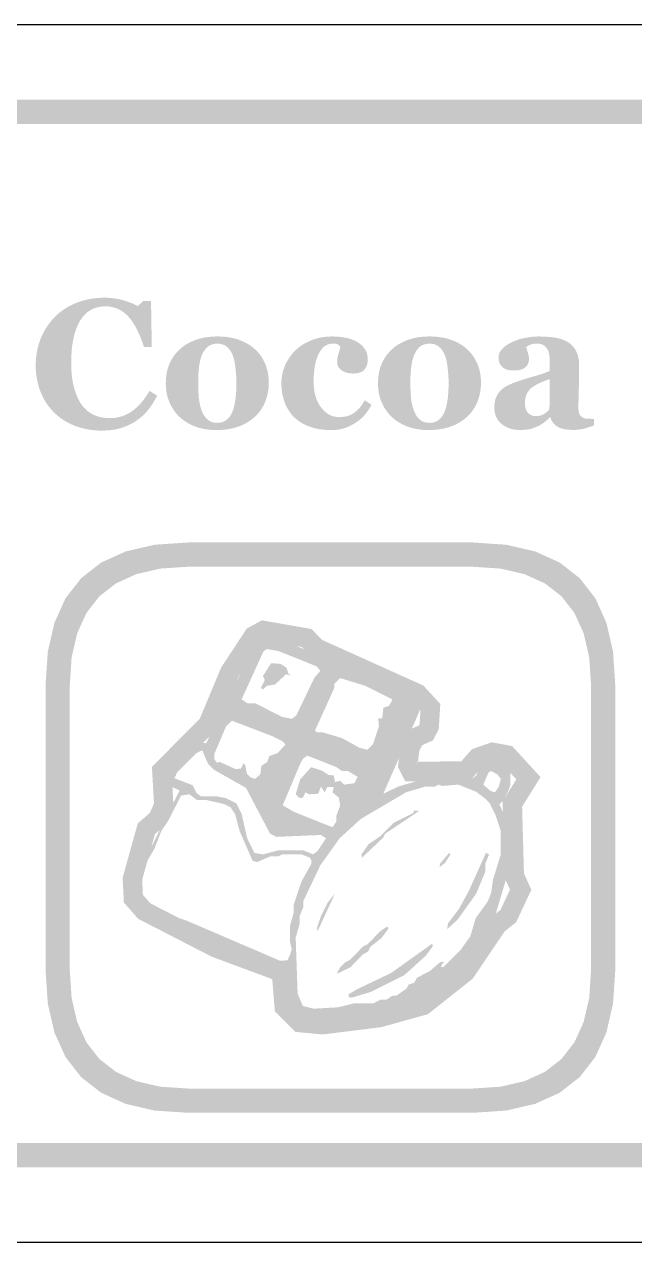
# Model space of a CAD drawing. Header units: millimetres. Extents: x 6 to 297, y 55 to 451.
# Drawn here: x 99.95 to 110.02, y 339.16 to 359.24 of the extents above; entities that cross this region are included whole.
import ezdxf

# ---------------------------------------------------------------- set-up
doc = ezdxf.new("R2010")
doc.units = ezdxf.units.MM
doc.layers.add('CUT', color=1, linetype='Continuous')
doc.layers.add('RASTER', color=7, linetype='Continuous')

msp = doc.modelspace()

# ---------------------------------------------------------------- hatches: boundary and pattern name
at = {"layer": 'RASTER'}
h = msp.add_hatch(color=7, dxfattribs=at)
h.paths.add_polyline_path([(74.2, 355.8), (74.234, 356.316), (74.338, 356.763), (74.509, 357.141), (74.75, 357.45), (75.059, 357.691), (75.438, 357.862), (75.884, 357.966), (76.4, 358), (133.6, 358), (134.116, 357.966), (134.563, 357.862), (134.941, 357.691), (135.25, 357.45), (135.491, 357.141), (135.663, 356.763), (135.766, 356.316), (135.8, 355.8), (135.8, 342.6), (135.766, 342.084), (135.663, 341.638), (135.491, 341.259), (135.25, 340.95), (134.941, 340.709), (134.563, 340.538), (134.116, 340.434), (133.6, 340.4), (76.4, 340.4), (75.884, 340.434), (75.438, 340.538), (75.059, 340.709), (74.75, 340.95), (74.509, 341.259), (74.338, 341.638), (74.234, 342.084), (74.2, 342.6)])
h.paths.add_polyline_path([(74.6, 355.8), (74.6, 342.6), (74.628, 342.178), (74.712, 341.813), (74.853, 341.503), (75.05, 341.25), (75.303, 341.053), (75.613, 340.912), (75.978, 340.828), (76.4, 340.8), (133.6, 340.8), (134.022, 340.828), (134.388, 340.912), (134.697, 341.053), (134.95, 341.25), (135.147, 341.503), (135.288, 341.813), (135.372, 342.178), (135.4, 342.6), (135.4, 355.8), (135.372, 356.222), (135.288, 356.588), (135.147, 356.897), (134.95, 357.15), (134.697, 357.347), (134.388, 357.488), (134.022, 357.572), (133.6, 357.6), (76.4, 357.6), (75.978, 357.572), (75.613, 357.488), (75.303, 357.347), (75.05, 357.15), (74.853, 356.897), (74.712, 356.588), (74.628, 356.222), (74.6, 355.8)], flags=0)
for points in [[(101.225, 352.544), (101.168, 352.545), (101.113, 352.549), (101.058, 352.555), (101.004, 352.563), (100.951, 352.573), (100.899, 352.586), (100.848, 352.601), (100.797, 352.618), (100.748, 352.638), (100.701, 352.659), (100.655, 352.683), (100.611, 352.709), (100.568, 352.737), (100.527, 352.767), (100.488, 352.799), (100.45, 352.833), (100.415, 352.868), (100.382, 352.906), (100.35, 352.945), (100.321, 352.987), (100.293, 353.03), (100.267, 353.076), (100.244, 353.124), (100.222, 353.173), (100.202, 353.225), (100.185, 353.277), (100.171, 353.331), (100.159, 353.386), (100.15, 353.443), (100.143, 353.5), (100.139, 353.559), (100.138, 353.62), (100.139, 353.679), (100.143, 353.738), (100.15, 353.796), (100.159, 353.852), (100.171, 353.908), (100.186, 353.962), (100.203, 354.015), (100.222, 354.067), (100.245, 354.118), (100.269, 354.167), (100.295, 354.214), (100.324, 354.259), (100.354, 354.303), (100.387, 354.345), (100.422, 354.385), (100.459, 354.424), (100.497, 354.46), (100.537, 354.494), (100.579, 354.525), (100.623, 354.555), (100.669, 354.583), (100.717, 354.608), (100.766, 354.632), (100.818, 354.653), (100.871, 354.672), (100.924, 354.689), (100.979, 354.703), (101.035, 354.714), (101.091, 354.723), (101.149, 354.729), (101.207, 354.733), (101.266, 354.734), (101.309, 354.734), (101.351, 354.732), (101.391, 354.728), (101.431, 354.724), (101.47, 354.718), (101.508, 354.711), (101.545, 354.702), (101.581, 354.693), (101.616, 354.682), (101.649, 354.671), (101.681, 354.66), (101.712, 354.648), (101.742, 354.636), (101.769, 354.624), (101.796, 354.611), (101.821, 354.598), (101.912, 354.679), (102.04, 354.679), (102.053, 353.92), (101.924, 353.92), (101.896, 354.004), (101.866, 354.082), (101.835, 354.154), (101.803, 354.221), (101.769, 354.282), (101.734, 354.337), (101.698, 354.386), (101.66, 354.43), (101.621, 354.468), (101.579, 354.501), (101.535, 354.529), (101.49, 354.552), (101.442, 354.569), (101.392, 354.582), (101.339, 354.59), (101.285, 354.592), (101.218, 354.588), (101.156, 354.577), (101.097, 354.558), (101.043, 354.532), (100.992, 354.497), (100.946, 354.456), (100.904, 354.407), (100.866, 354.35), (100.833, 354.286), (100.803, 354.216), (100.779, 354.14), (100.759, 354.058), (100.743, 353.97), (100.732, 353.876), (100.725, 353.776), (100.723, 353.669), (100.723, 353.609), (100.726, 353.55), (100.73, 353.494), (100.735, 353.44), (100.742, 353.388), (100.75, 353.339), (100.76, 353.292), (100.772, 353.247), (100.784, 353.204), (100.798, 353.163), (100.813, 353.125), (100.828, 353.089), (100.845, 353.055), (100.862, 353.022), (100.881, 352.993), (100.9, 352.965), (100.922, 352.938), (100.944, 352.913), (100.968, 352.89), (100.993, 352.868), (101.018, 352.849), (101.045, 352.831), (101.072, 352.815), (101.101, 352.801), (101.13, 352.789), (101.16, 352.779), (101.191, 352.77), (101.223, 352.762), (101.255, 352.757), (101.288, 352.753), (101.322, 352.75), (101.357, 352.749), (101.408, 352.751), (101.457, 352.756), (101.504, 352.765), (101.551, 352.777), (101.596, 352.793), (101.639, 352.812), (101.682, 352.835), (101.722, 352.861), (101.762, 352.89), (101.801, 352.924), (101.839, 352.96), (101.876, 353.001), (101.912, 353.045), (101.947, 353.092), (101.981, 353.143), (102.015, 353.198), (102.141, 353.121), (102.125, 353.09), (102.108, 353.059), (102.091, 353.029), (102.073, 352.999), (102.055, 352.971), (102.036, 352.943), (102.017, 352.917), (101.997, 352.891), (101.977, 352.866), (101.955, 352.842), (101.933, 352.818), (101.91, 352.796), (101.887, 352.775), (101.862, 352.754), (101.837, 352.734), (101.811, 352.716), (101.782, 352.696), (101.752, 352.678), (101.721, 352.66), (101.689, 352.644), (101.657, 352.629), (101.624, 352.615), (101.59, 352.602), (101.555, 352.59), (101.52, 352.579), (101.482, 352.57), (101.443, 352.562), (101.403, 352.556), (101.361, 352.551), (101.317, 352.547), (101.272, 352.545), (101.225, 352.544)], [(105.009, 352.553), (104.959, 352.554), (104.91, 352.557), (104.863, 352.561), (104.817, 352.568), (104.773, 352.576), (104.73, 352.586), (104.689, 352.599), (104.649, 352.612), (104.611, 352.628), (104.575, 352.645), (104.54, 352.663), (104.507, 352.683), (104.476, 352.703), (104.446, 352.726), (104.418, 352.749), (104.392, 352.774), (104.368, 352.801), (104.345, 352.829), (104.323, 352.858), (104.304, 352.888), (104.286, 352.919), (104.269, 352.952), (104.254, 352.985), (104.241, 353.02), (104.23, 353.056), (104.219, 353.093), (104.211, 353.13), (104.204, 353.169), (104.198, 353.208), (104.195, 353.248), (104.192, 353.288), (104.191, 353.329), (104.192, 353.367), (104.195, 353.405), (104.2, 353.442), (104.207, 353.478), (104.215, 353.514), (104.226, 353.55), (104.238, 353.585), (104.252, 353.62), (104.268, 353.653), (104.285, 353.686), (104.304, 353.718), (104.324, 353.749), (104.345, 353.778), (104.368, 353.807), (104.392, 353.835), (104.417, 353.861), (104.445, 353.887), (104.474, 353.912), (104.505, 353.935), (104.537, 353.957), (104.571, 353.978), (104.607, 353.997), (104.644, 354.015), (104.683, 354.032), (104.723, 354.047), (104.764, 354.06), (104.807, 354.071), (104.85, 354.08), (104.894, 354.087), (104.94, 354.092), (104.986, 354.095), (105.034, 354.096), (105.099, 354.094), (105.161, 354.089), (105.22, 354.081), (105.275, 354.07), (105.327, 354.056), (105.375, 354.038), (105.419, 354.018), (105.46, 353.994), (105.497, 353.967), (105.529, 353.938), (105.555, 353.907), (105.578, 353.874), (105.595, 353.839), (105.607, 353.801), (105.614, 353.761), (105.617, 353.719), (105.616, 353.693), (105.613, 353.669), (105.609, 353.646), (105.603, 353.624), (105.595, 353.603), (105.585, 353.584), (105.574, 353.566), (105.561, 353.549), (105.546, 353.534), (105.528, 353.521), (105.508, 353.51), (105.485, 353.501), (105.46, 353.494), (105.432, 353.489), (105.402, 353.486), (105.369, 353.485), (105.342, 353.486), (105.316, 353.488), (105.292, 353.492), (105.268, 353.498), (105.246, 353.505), (105.225, 353.514), (105.204, 353.525), (105.185, 353.538), (105.168, 353.551), (105.153, 353.566), (105.14, 353.582), (105.13, 353.598), (105.122, 353.616), (105.116, 353.635), (105.112, 353.654), (105.111, 353.675), (105.112, 353.693), (105.113, 353.711), (105.115, 353.729), (105.117, 353.747), (105.12, 353.764), (105.125, 353.782), (105.129, 353.8), (105.135, 353.817), (105.14, 353.834), (105.145, 353.85), (105.15, 353.865), (105.153, 353.879), (105.157, 353.892), (105.159, 353.904), (105.161, 353.915), (105.163, 353.924), (105.158, 353.931), (105.154, 353.937), (105.149, 353.942), (105.144, 353.947), (105.139, 353.952), (105.133, 353.957), (105.128, 353.961), (105.122, 353.965), (105.115, 353.968), (105.107, 353.971), (105.099, 353.973), (105.09, 353.975), (105.08, 353.976), (105.069, 353.978), (105.057, 353.978), (105.044, 353.978), (105.028, 353.978), (105.012, 353.976), (104.996, 353.974), (104.981, 353.971), (104.966, 353.966), (104.952, 353.961), (104.938, 353.955), (104.924, 353.948), (104.91, 353.939), (104.897, 353.929), (104.884, 353.918), (104.871, 353.905), (104.859, 353.891), (104.847, 353.875), (104.835, 353.858), (104.823, 353.839), (104.812, 353.82), (104.801, 353.8), (104.791, 353.777), (104.782, 353.754), (104.773, 353.728), (104.765, 353.701), (104.757, 353.673), (104.75, 353.643), (104.744, 353.611), (104.738, 353.578), (104.734, 353.544), (104.73, 353.507), (104.727, 353.47), (104.725, 353.43), (104.724, 353.39), (104.723, 353.347), (104.725, 353.283), (104.731, 353.223), (104.74, 353.166), (104.754, 353.112), (104.771, 353.061), (104.792, 353.013), (104.817, 352.968), (104.845, 352.927), (104.877, 352.889), (104.91, 352.857), (104.944, 352.829), (104.98, 352.807), (105.017, 352.789), (105.056, 352.777), (105.096, 352.769), (105.138, 352.767), (105.177, 352.768), (105.215, 352.772), (105.25, 352.777), (105.284, 352.785), (105.315, 352.795), (105.344, 352.808), (105.371, 352.823), (105.396, 352.84), (105.42, 352.859), (105.443, 352.88), (105.465, 352.902), (105.487, 352.927), (105.508, 352.954), (105.528, 352.982), (105.548, 353.013), (105.567, 353.045), (105.677, 352.969), (105.665, 352.947), (105.653, 352.925), (105.64, 352.904), (105.627, 352.884), (105.613, 352.863), (105.599, 352.844), (105.584, 352.825), (105.568, 352.806), (105.552, 352.788), (105.535, 352.77), (105.518, 352.753), (105.499, 352.736), (105.48, 352.72), (105.46, 352.704), (105.439, 352.689), (105.417, 352.675), (105.394, 352.66), (105.371, 352.647), (105.348, 352.634), (105.324, 352.622), (105.301, 352.611), (105.277, 352.601), (105.254, 352.592), (105.23, 352.584), (105.206, 352.577), (105.18, 352.57), (105.154, 352.565), (105.127, 352.561), (105.099, 352.557), (105.07, 352.555), (105.04, 352.554), (105.009, 352.553)]]:
    msp.add_hatch(color=7, dxfattribs=at).paths.add_polyline_path(points)
h = msp.add_hatch(color=7, dxfattribs=at)
h.paths.add_polyline_path([(103.761, 353.88), (103.787, 353.854), (103.812, 353.827), (103.835, 353.799), (103.856, 353.769), (103.876, 353.738), (103.895, 353.706), (103.911, 353.673), (103.926, 353.639), (103.94, 353.603), (103.951, 353.567), (103.961, 353.53), (103.969, 353.492), (103.975, 353.454), (103.98, 353.414), (103.983, 353.375), (103.983, 353.334), (103.983, 353.294), (103.98, 353.254), (103.975, 353.215), (103.969, 353.176), (103.961, 353.138), (103.952, 353.1), (103.94, 353.063), (103.927, 353.027), (103.912, 352.992), (103.896, 352.957), (103.877, 352.925), (103.858, 352.893), (103.836, 352.863), (103.813, 352.834), (103.788, 352.806), (103.762, 352.78), (103.733, 352.754), (103.702, 352.728), (103.669, 352.705), (103.635, 352.683), (103.6, 352.663), (103.563, 352.644), (103.525, 352.627), (103.486, 352.612), (103.445, 352.598), (103.403, 352.586), (103.359, 352.576), (103.314, 352.568), (103.268, 352.561), (103.22, 352.557), (103.17, 352.554), (103.119, 352.553), (103.075, 352.554), (103.032, 352.556), (102.989, 352.56), (102.948, 352.566), (102.907, 352.573), (102.867, 352.582), (102.828, 352.592), (102.79, 352.604), (102.753, 352.618), (102.717, 352.633), (102.683, 352.65), (102.649, 352.668), (102.616, 352.689), (102.584, 352.71), (102.554, 352.733), (102.524, 352.758), (102.497, 352.783), (102.472, 352.81), (102.448, 352.838), (102.425, 352.868), (102.404, 352.899), (102.384, 352.931), (102.365, 352.965), (102.349, 353.001), (102.334, 353.037), (102.32, 353.075), (102.309, 353.114), (102.3, 353.154), (102.293, 353.194), (102.288, 353.236), (102.285, 353.279), (102.284, 353.324), (102.285, 353.367), (102.288, 353.409), (102.292, 353.45), (102.298, 353.49), (102.306, 353.528), (102.316, 353.565), (102.327, 353.602), (102.341, 353.636), (102.356, 353.67), (102.372, 353.703), (102.391, 353.735), (102.411, 353.766), (102.433, 353.796), (102.457, 353.825), (102.482, 353.853), (102.51, 353.88), (102.538, 353.905), (102.567, 353.929), (102.598, 353.951), (102.631, 353.971), (102.665, 353.99), (102.701, 354.008), (102.738, 354.024), (102.777, 354.039), (102.817, 354.052), (102.859, 354.064), (102.902, 354.074), (102.945, 354.082), (102.99, 354.088), (103.037, 354.092), (103.084, 354.095), (103.132, 354.096), (103.183, 354.095), (103.232, 354.092), (103.279, 354.088), (103.325, 354.082), (103.37, 354.074), (103.412, 354.064), (103.454, 354.052), (103.493, 354.039), (103.532, 354.024), (103.569, 354.008), (103.604, 353.99), (103.638, 353.971), (103.671, 353.951), (103.702, 353.929), (103.732, 353.905), (103.761, 353.88)])
h.paths.add_polyline_path([(103.386, 352.865), (103.394, 352.886), (103.401, 352.908), (103.408, 352.932), (103.414, 352.956), (103.419, 352.981), (103.425, 353.008), (103.429, 353.036), (103.433, 353.064), (103.437, 353.094), (103.44, 353.125), (103.443, 353.158), (103.445, 353.191), (103.447, 353.226), (103.448, 353.262), (103.448, 353.299), (103.449, 353.337), (103.449, 353.363), (103.448, 353.39), (103.447, 353.418), (103.445, 353.447), (103.443, 353.476), (103.44, 353.507), (103.438, 353.539), (103.434, 353.571), (103.43, 353.603), (103.426, 353.634), (103.421, 353.662), (103.416, 353.689), (103.41, 353.714), (103.404, 353.738), (103.397, 353.759), (103.39, 353.779), (103.381, 353.802), (103.371, 353.823), (103.36, 353.843), (103.348, 353.862), (103.336, 353.879), (103.322, 353.895), (103.308, 353.91), (103.293, 353.924), (103.277, 353.937), (103.26, 353.947), (103.241, 353.956), (103.222, 353.964), (103.202, 353.97), (103.181, 353.974), (103.159, 353.976), (103.135, 353.977), (103.11, 353.976), (103.086, 353.973), (103.063, 353.969), (103.042, 353.963), (103.022, 353.955), (103.003, 353.945), (102.985, 353.933), (102.969, 353.92), (102.954, 353.905), (102.94, 353.889), (102.926, 353.872), (102.914, 353.854), (102.902, 353.835), (102.892, 353.815), (102.882, 353.794), (102.873, 353.772), (102.866, 353.751), (102.859, 353.728), (102.853, 353.705), (102.847, 353.681), (102.842, 353.656), (102.838, 353.631), (102.834, 353.604), (102.831, 353.576), (102.828, 353.548), (102.825, 353.52), (102.823, 353.491), (102.822, 353.462), (102.82, 353.433), (102.82, 353.403), (102.819, 353.373), (102.819, 353.343), (102.819, 353.304), (102.819, 353.266), (102.82, 353.231), (102.821, 353.197), (102.823, 353.165), (102.825, 353.134), (102.827, 353.105), (102.829, 353.078), (102.832, 353.052), (102.836, 353.026), (102.841, 353), (102.847, 352.973), (102.853, 352.947), (102.861, 352.921), (102.869, 352.894), (102.879, 352.868), (102.888, 352.846), (102.898, 352.825), (102.908, 352.805), (102.92, 352.787), (102.932, 352.769), (102.946, 352.753), (102.96, 352.738), (102.976, 352.725), (102.992, 352.712), (103.009, 352.701), (103.028, 352.692), (103.047, 352.685), (103.067, 352.679), (103.089, 352.675), (103.112, 352.673), (103.135, 352.672), (103.157, 352.673), (103.178, 352.675), (103.198, 352.679), (103.217, 352.684), (103.235, 352.691), (103.253, 352.699), (103.27, 352.709), (103.286, 352.721), (103.301, 352.734), (103.316, 352.748), (103.33, 352.764), (103.343, 352.781), (103.355, 352.8), (103.366, 352.82), (103.376, 352.842), (103.386, 352.865)], flags=0)
h = msp.add_hatch(color=7, dxfattribs=at)
h.paths.add_polyline_path([(107.262, 353.88), (107.288, 353.854), (107.313, 353.827), (107.336, 353.799), (107.357, 353.769), (107.377, 353.738), (107.395, 353.706), (107.412, 353.673), (107.427, 353.639), (107.441, 353.603), (107.452, 353.567), (107.462, 353.53), (107.47, 353.492), (107.476, 353.454), (107.481, 353.414), (107.483, 353.375), (107.484, 353.334), (107.483, 353.294), (107.481, 353.254), (107.476, 353.215), (107.47, 353.176), (107.462, 353.138), (107.453, 353.1), (107.441, 353.063), (107.428, 353.027), (107.413, 352.992), (107.397, 352.957), (107.378, 352.925), (107.359, 352.893), (107.337, 352.863), (107.314, 352.834), (107.289, 352.806), (107.263, 352.78), (107.234, 352.754), (107.203, 352.728), (107.17, 352.705), (107.136, 352.683), (107.101, 352.663), (107.064, 352.644), (107.026, 352.627), (106.987, 352.612), (106.946, 352.598), (106.904, 352.586), (106.86, 352.576), (106.815, 352.568), (106.769, 352.561), (106.721, 352.557), (106.671, 352.554), (106.62, 352.553), (106.576, 352.554), (106.533, 352.556), (106.49, 352.56), (106.449, 352.566), (106.408, 352.573), (106.368, 352.582), (106.329, 352.592), (106.291, 352.604), (106.254, 352.618), (106.218, 352.633), (106.183, 352.65), (106.15, 352.668), (106.117, 352.689), (106.085, 352.71), (106.055, 352.733), (106.025, 352.758), (105.998, 352.783), (105.973, 352.81), (105.948, 352.838), (105.926, 352.868), (105.905, 352.899), (105.885, 352.931), (105.866, 352.965), (105.85, 353.001), (105.835, 353.037), (105.821, 353.075), (105.81, 353.114), (105.801, 353.154), (105.794, 353.194), (105.789, 353.236), (105.786, 353.279), (105.785, 353.324), (105.786, 353.367), (105.789, 353.409), (105.793, 353.45), (105.799, 353.49), (105.807, 353.528), (105.817, 353.565), (105.828, 353.602), (105.842, 353.636), (105.857, 353.67), (105.873, 353.703), (105.892, 353.735), (105.912, 353.766), (105.934, 353.796), (105.958, 353.825), (105.983, 353.853), (106.011, 353.88), (106.039, 353.905), (106.068, 353.929), (106.099, 353.951), (106.132, 353.971), (106.166, 353.99), (106.202, 354.008), (106.239, 354.024), (106.278, 354.039), (106.318, 354.052), (106.36, 354.064), (106.403, 354.074), (106.446, 354.082), (106.491, 354.088), (106.537, 354.092), (106.585, 354.095), (106.633, 354.096), (106.684, 354.095), (106.733, 354.092), (106.78, 354.088), (106.826, 354.082), (106.87, 354.074), (106.913, 354.064), (106.955, 354.052), (106.994, 354.039), (107.033, 354.024), (107.07, 354.008), (107.105, 353.99), (107.139, 353.971), (107.172, 353.951), (107.203, 353.929), (107.233, 353.905), (107.262, 353.88)])
h.paths.add_polyline_path([(106.887, 352.865), (106.895, 352.886), (106.902, 352.908), (106.909, 352.932), (106.915, 352.956), (106.92, 352.981), (106.926, 353.008), (106.93, 353.036), (106.934, 353.064), (106.938, 353.094), (106.941, 353.125), (106.944, 353.158), (106.946, 353.191), (106.948, 353.226), (106.949, 353.262), (106.949, 353.299), (106.95, 353.337), (106.949, 353.363), (106.949, 353.39), (106.948, 353.418), (106.946, 353.447), (106.944, 353.476), (106.941, 353.507), (106.938, 353.539), (106.935, 353.571), (106.931, 353.603), (106.927, 353.634), (106.922, 353.662), (106.917, 353.689), (106.911, 353.714), (106.905, 353.738), (106.898, 353.759), (106.891, 353.779), (106.882, 353.802), (106.872, 353.823), (106.861, 353.843), (106.849, 353.862), (106.837, 353.879), (106.823, 353.895), (106.809, 353.91), (106.794, 353.924), (106.778, 353.937), (106.761, 353.947), (106.742, 353.956), (106.723, 353.964), (106.703, 353.97), (106.682, 353.974), (106.66, 353.976), (106.636, 353.977), (106.611, 353.976), (106.587, 353.973), (106.564, 353.969), (106.543, 353.963), (106.523, 353.955), (106.504, 353.945), (106.486, 353.933), (106.47, 353.92), (106.455, 353.905), (106.441, 353.889), (106.427, 353.872), (106.415, 353.854), (106.403, 353.835), (106.393, 353.815), (106.383, 353.794), (106.374, 353.772), (106.367, 353.751), (106.36, 353.728), (106.354, 353.705), (106.348, 353.681), (106.343, 353.656), (106.339, 353.631), (106.335, 353.604), (106.332, 353.576), (106.329, 353.548), (106.326, 353.52), (106.324, 353.491), (106.323, 353.462), (106.321, 353.433), (106.321, 353.403), (106.32, 353.373), (106.32, 353.343), (106.32, 353.304), (106.32, 353.266), (106.321, 353.231), (106.322, 353.197), (106.324, 353.165), (106.326, 353.134), (106.328, 353.105), (106.33, 353.078), (106.333, 353.052), (106.337, 353.026), (106.342, 353), (106.348, 352.973), (106.354, 352.947), (106.362, 352.921), (106.37, 352.894), (106.38, 352.868), (106.389, 352.846), (106.399, 352.825), (106.409, 352.805), (106.421, 352.787), (106.433, 352.769), (106.447, 352.753), (106.461, 352.738), (106.477, 352.725), (106.493, 352.712), (106.51, 352.701), (106.529, 352.692), (106.548, 352.685), (106.568, 352.679), (106.59, 352.675), (106.613, 352.673), (106.636, 352.672), (106.658, 352.673), (106.679, 352.675), (106.699, 352.679), (106.718, 352.684), (106.736, 352.691), (106.754, 352.699), (106.771, 352.709), (106.787, 352.721), (106.802, 352.734), (106.817, 352.748), (106.831, 352.764), (106.844, 352.781), (106.856, 352.8), (106.867, 352.82), (106.877, 352.842), (106.887, 352.865)], flags=0)
h = msp.add_hatch(color=7, dxfattribs=at)
h.paths.add_polyline_path([(109.348, 352.631), (109.331, 352.624), (109.314, 352.617), (109.296, 352.611), (109.277, 352.604), (109.258, 352.598), (109.238, 352.591), (109.217, 352.585), (109.195, 352.579), (109.173, 352.574), (109.151, 352.569), (109.128, 352.565), (109.105, 352.562), (109.081, 352.559), (109.058, 352.558), (109.034, 352.556), (109.009, 352.556), (108.966, 352.557), (108.925, 352.559), (108.888, 352.564), (108.853, 352.569), (108.821, 352.577), (108.793, 352.586), (108.767, 352.597), (108.744, 352.61), (108.724, 352.624), (108.705, 352.639), (108.688, 352.656), (108.673, 352.675), (108.659, 352.694), (108.647, 352.716), (108.637, 352.738), (108.628, 352.763), (108.62, 352.763), (108.607, 352.75), (108.595, 352.739), (108.583, 352.727), (108.571, 352.716), (108.559, 352.706), (108.547, 352.696), (108.535, 352.687), (108.524, 352.678), (108.512, 352.669), (108.5, 352.661), (108.488, 352.653), (108.476, 352.645), (108.463, 352.638), (108.451, 352.631), (108.438, 352.624), (108.425, 352.618), (108.408, 352.61), (108.391, 352.603), (108.374, 352.596), (108.357, 352.59), (108.341, 352.584), (108.324, 352.579), (108.308, 352.574), (108.292, 352.57), (108.276, 352.566), (108.257, 352.563), (108.237, 352.561), (108.216, 352.558), (108.193, 352.557), (108.168, 352.556), (108.142, 352.555), (108.114, 352.555), (108.073, 352.556), (108.032, 352.561), (107.994, 352.569), (107.957, 352.58), (107.921, 352.594), (107.887, 352.611), (107.855, 352.631), (107.824, 352.655), (107.796, 352.681), (107.772, 352.709), (107.751, 352.739), (107.734, 352.772), (107.721, 352.806), (107.712, 352.842), (107.706, 352.88), (107.704, 352.921), (107.705, 352.944), (107.706, 352.967), (107.708, 352.988), (107.711, 353.009), (107.714, 353.029), (107.719, 353.048), (107.724, 353.066), (107.73, 353.083), (107.737, 353.099), (107.745, 353.115), (107.753, 353.13), (107.762, 353.145), (107.772, 353.16), (107.782, 353.174), (107.793, 353.188), (107.805, 353.201), (107.816, 353.212), (107.828, 353.223), (107.84, 353.233), (107.853, 353.243), (107.866, 353.253), (107.879, 353.262), (107.893, 353.27), (107.907, 353.278), (107.922, 353.286), (107.937, 353.293), (107.952, 353.301), (107.968, 353.308), (107.984, 353.315), (108, 353.322), (108.017, 353.329), (108.034, 353.335), (108.067, 353.347), (108.103, 353.36), (108.14, 353.372), (108.179, 353.385), (108.219, 353.397), (108.261, 353.41), (108.305, 353.423), (108.35, 353.436), (108.395, 353.449), (108.436, 353.461), (108.475, 353.473), (108.51, 353.485), (108.542, 353.496), (108.571, 353.508), (108.597, 353.518), (108.62, 353.529), (108.62, 353.669), (108.62, 353.679), (108.619, 353.689), (108.619, 353.7), (108.618, 353.712), (108.617, 353.724), (108.616, 353.737), (108.615, 353.751), (108.614, 353.766), (108.612, 353.781), (108.61, 353.795), (108.608, 353.808), (108.605, 353.821), (108.601, 353.834), (108.598, 353.845), (108.593, 353.857), (108.589, 353.867), (108.583, 353.879), (108.577, 353.89), (108.57, 353.9), (108.563, 353.91), (108.554, 353.92), (108.545, 353.929), (108.535, 353.938), (108.524, 353.946), (108.513, 353.954), (108.501, 353.96), (108.488, 353.966), (108.474, 353.97), (108.459, 353.974), (108.443, 353.976), (108.426, 353.978), (108.409, 353.978), (108.393, 353.978), (108.378, 353.977), (108.363, 353.976), (108.35, 353.974), (108.336, 353.971), (108.324, 353.968), (108.312, 353.964), (108.301, 353.96), (108.29, 353.956), (108.28, 353.951), (108.271, 353.946), (108.262, 353.942), (108.254, 353.937), (108.246, 353.932), (108.238, 353.928), (108.231, 353.923), (108.233, 353.915), (108.235, 353.906), (108.237, 353.896), (108.24, 353.886), (108.243, 353.874), (108.247, 353.862), (108.251, 353.848), (108.256, 353.833), (108.261, 353.818), (108.265, 353.804), (108.269, 353.789), (108.272, 353.774), (108.274, 353.76), (108.276, 353.746), (108.277, 353.732), (108.277, 353.718), (108.277, 353.711), (108.276, 353.704), (108.275, 353.697), (108.274, 353.69), (108.272, 353.682), (108.269, 353.673), (108.267, 353.665), (108.264, 353.655), (108.26, 353.646), (108.256, 353.638), (108.252, 353.63), (108.248, 353.622), (108.243, 353.615), (108.237, 353.608), (108.232, 353.602), (108.226, 353.596), (108.217, 353.589), (108.208, 353.582), (108.199, 353.576), (108.19, 353.57), (108.18, 353.565), (108.171, 353.56), (108.16, 353.555), (108.15, 353.551), (108.139, 353.547), (108.126, 353.544), (108.113, 353.541), (108.097, 353.539), (108.081, 353.537), (108.062, 353.536), (108.043, 353.535), (108.022, 353.535), (107.992, 353.535), (107.964, 353.538), (107.938, 353.543), (107.914, 353.549), (107.892, 353.558), (107.871, 353.568), (107.853, 353.58), (107.836, 353.594), (107.821, 353.609), (107.808, 353.626), (107.798, 353.643), (107.789, 353.662), (107.782, 353.682), (107.777, 353.703), (107.774, 353.725), (107.773, 353.748), (107.774, 353.769), (107.777, 353.788), (107.782, 353.808), (107.789, 353.826), (107.798, 353.844), (107.81, 353.862), (107.823, 353.879), (107.838, 353.896), (107.855, 353.912), (107.873, 353.927), (107.891, 353.941), (107.91, 353.955), (107.931, 353.968), (107.952, 353.981), (107.974, 353.992), (107.997, 354.003), (108.021, 354.014), (108.045, 354.024), (108.07, 354.033), (108.096, 354.042), (108.123, 354.051), (108.151, 354.058), (108.18, 354.065), (108.209, 354.071), (108.239, 354.077), (108.268, 354.082), (108.297, 354.086), (108.325, 354.09), (108.353, 354.092), (108.38, 354.094), (108.406, 354.095), (108.432, 354.096), (108.467, 354.095), (108.502, 354.095), (108.535, 354.093), (108.568, 354.091), (108.601, 354.089), (108.632, 354.086), (108.663, 354.083), (108.693, 354.079), (108.722, 354.074), (108.751, 354.068), (108.779, 354.061), (108.806, 354.053), (108.832, 354.044), (108.858, 354.033), (108.883, 354.022), (108.907, 354.009), (108.929, 353.996), (108.95, 353.981), (108.97, 353.964), (108.988, 353.946), (109.006, 353.927), (109.022, 353.906), (109.037, 353.884), (109.051, 353.86), (109.064, 353.835), (109.074, 353.808), (109.084, 353.779), (109.091, 353.748), (109.097, 353.716), (109.101, 353.681), (109.104, 353.645), (109.104, 353.606), (109.104, 353.564), (109.104, 353.52), (109.104, 353.474), (109.103, 353.425), (109.102, 353.375), (109.101, 353.323), (109.099, 353.27), (109.098, 353.214), (109.096, 353.159), (109.095, 353.11), (109.094, 353.065), (109.093, 353.026), (109.092, 352.991), (109.092, 352.961), (109.091, 352.935), (109.091, 352.915), (109.092, 352.899), (109.093, 352.884), (109.094, 352.869), (109.096, 352.856), (109.099, 352.843), (109.102, 352.832), (109.106, 352.821), (109.111, 352.811), (109.116, 352.802), (109.122, 352.793), (109.129, 352.785), (109.136, 352.778), (109.144, 352.771), (109.153, 352.765), (109.162, 352.759), (109.172, 352.754), (109.179, 352.751), (109.186, 352.749), (109.195, 352.746), (109.204, 352.744), (109.214, 352.743), (109.225, 352.742), (109.237, 352.741), (109.25, 352.74), (109.263, 352.739), (109.276, 352.739), (109.289, 352.739), (109.301, 352.738), (109.313, 352.738), (109.325, 352.738), (109.337, 352.738), (109.348, 352.738)])
h.paths.add_polyline_path([(108.62, 353.394), (108.599, 353.387), (108.579, 353.38), (108.558, 353.372), (108.538, 353.364), (108.518, 353.356), (108.497, 353.348), (108.477, 353.339), (108.457, 353.33), (108.437, 353.321), (108.419, 353.312), (108.401, 353.303), (108.384, 353.293), (108.368, 353.284), (108.353, 353.274), (108.338, 353.265), (108.325, 353.255), (108.312, 353.244), (108.3, 353.233), (108.288, 353.221), (108.277, 353.208), (108.267, 353.195), (108.257, 353.18), (108.248, 353.166), (108.24, 353.15), (108.233, 353.134), (108.227, 353.117), (108.221, 353.099), (108.217, 353.081), (108.214, 353.062), (108.211, 353.042), (108.21, 353.021), (108.209, 353), (108.21, 352.972), (108.213, 352.947), (108.217, 352.923), (108.222, 352.901), (108.23, 352.882), (108.239, 352.864), (108.249, 352.848), (108.261, 352.834), (108.275, 352.822), (108.289, 352.812), (108.304, 352.803), (108.32, 352.796), (108.336, 352.79), (108.353, 352.786), (108.371, 352.784), (108.39, 352.783), (108.409, 352.784), (108.428, 352.785), (108.446, 352.788), (108.463, 352.791), (108.479, 352.796), (108.494, 352.802), (108.509, 352.808), (108.522, 352.816), (108.535, 352.825), (108.547, 352.834), (108.559, 352.843), (108.571, 352.853), (108.582, 352.863), (108.593, 352.874), (108.604, 352.886), (108.614, 352.897)], flags=0)
h = msp.add_hatch(color=7, dxfattribs=at)
h.paths.add_polyline_path([(100.3, 348.35), (100.337, 348.901), (100.447, 349.378), (100.63, 349.782), (100.888, 350.112), (101.218, 350.37), (101.622, 350.553), (102.099, 350.663), (102.65, 350.7), (107.35, 350.7), (107.901, 350.663), (108.378, 350.553), (108.782, 350.37), (109.113, 350.112), (109.37, 349.782), (109.553, 349.378), (109.663, 348.901), (109.7, 348.35), (109.7, 343.65), (109.663, 343.099), (109.553, 342.622), (109.37, 342.218), (109.113, 341.888), (108.782, 341.63), (108.378, 341.447), (107.901, 341.337), (107.35, 341.3), (102.65, 341.3), (102.099, 341.337), (101.622, 341.447), (101.218, 341.63), (100.887, 341.888), (100.63, 342.218), (100.447, 342.622), (100.337, 343.099), (100.3, 343.65)])
h.paths.add_polyline_path([(100.7, 348.35), (100.7, 343.65), (100.73, 343.193), (100.822, 342.797), (100.974, 342.462), (101.187, 342.188), (101.462, 341.974), (101.797, 341.822), (102.193, 341.73), (102.65, 341.7), (107.35, 341.7), (107.807, 341.73), (108.203, 341.822), (108.538, 341.974), (108.813, 342.188), (109.026, 342.462), (109.178, 342.797), (109.27, 343.193), (109.3, 343.65), (109.3, 348.35), (109.27, 348.807), (109.178, 349.203), (109.026, 349.538), (108.813, 349.813), (108.538, 350.026), (108.203, 350.178), (107.807, 350.27), (107.35, 350.3), (102.65, 350.3), (102.193, 350.27), (101.797, 350.178), (101.462, 350.026), (101.188, 349.813), (100.974, 349.538), (100.822, 349.203), (100.73, 348.807), (100.7, 348.35)], flags=0)
h = msp.add_hatch(color=7, dxfattribs=at)
h.paths.add_polyline_path([(103.87, 349.417), (104.688, 349.274), (104.86, 349.096), (106.534, 348.342), (106.813, 348.038), (106.787, 347.623), (106.692, 347.439), (106.515, 347.358), (106.466, 347.267), (106.443, 347.059), (106.43, 347.085), (107.16, 347.095), (107.335, 347.293), (107.66, 347.407), (107.998, 347.345), (108.467, 346.833), (108.163, 346.346), (108.193, 345.246), (108.315, 344.975), (108.064, 344.44), (107.875, 344.291), (107.348, 343.51), (106.608, 342.925), (105.841, 342.712), (104.877, 342.591), (104.422, 342.633), (104.084, 342.97), (104.041, 343.489), (104.029, 343.507), (103.044, 343.872), (101.828, 344.497), (101.592, 344.766), (101.572, 345.176), (101.822, 346.071), (102.02, 346.242), (102.089, 346.395), (102.055, 347.001), (102.846, 347.799), (103.197, 348.639), (103.62, 349.282)])
h.paths.add_polyline_path([(103.924, 349.083), (103.843, 349.039), (103.481, 348.488), (103.117, 347.618), (102.382, 346.877), (102.412, 346.335), (102.283, 346.046), (102.104, 345.892), (101.894, 345.14), (101.906, 344.893), (102.028, 344.753), (103.174, 344.165), (104.238, 343.771), (104.353, 343.597), (104.394, 343.114), (104.567, 342.941), (104.871, 342.912), (105.778, 343.027), (106.46, 343.216), (107.111, 343.73), (107.638, 344.512), (107.806, 344.644), (107.963, 344.978), (107.875, 345.173), (107.841, 346.434), (108.067, 346.796), (107.834, 347.05), (107.686, 347.077), (107.52, 347.019), (107.306, 346.777), (106.236, 346.762), (106.114, 346.998), (106.155, 347.364), (106.284, 347.605), (106.459, 347.684), (106.472, 347.71), (106.485, 347.922), (106.342, 348.077), (104.672, 348.829), (104.53, 348.977), (103.924, 349.083)], flags=0)
h = msp.add_hatch(color=7, dxfattribs=at)
h.paths.add_polyline_path([(103.894, 349.157), (104.012, 349.167), (104.332, 349.039), (106.055, 348.305), (106.384, 348.123), (106.47, 347.922), (105.873, 346.559), (106.119, 346.677), (106.661, 346.837), (107.076, 346.869), (107.332, 346.805), (107.405, 346.859), (107.482, 347.038), (107.555, 347.092), (107.747, 347.092), (107.916, 347.006), (107.97, 346.901), (107.97, 346.709), (107.938, 346.614), (107.852, 346.444), (107.788, 346.381), (107.938, 346.071), (107.97, 345.911), (107.97, 345.56), (107.938, 345.496), (107.906, 345.177), (107.715, 344.539), (107.565, 344.242), (107.246, 343.795), (106.894, 343.444), (106.607, 343.253), (106.247, 343.071), (105.927, 342.975), (105.608, 342.943), (105.544, 342.911), (105.353, 342.911), (105.034, 342.847), (104.587, 342.847), (104.418, 342.933), (104.3, 343.135), (104.3, 343.645), (104.277, 343.687), (103.374, 344.06), (102.458, 344.485), (102.512, 344.507), (102.608, 344.475), (104.172, 343.805), (104.29, 343.814), (104.332, 343.901), (104.363, 343.996), (104.332, 344.124), (104.332, 344.379), (104.395, 344.603), (104.395, 344.73), (104.523, 345.113), (104.683, 345.401), (104.683, 345.464), (104.66, 345.506), (104.523, 345.56), (104.204, 345.56), (104.14, 345.528), (104.012, 345.528), (103.789, 345.433), (103.715, 345.455), (103.502, 345.943), (103.428, 346.221), (103.352, 346.336), (103.246, 346.39), (102.959, 346.454), (102.799, 346.454), (102.672, 346.55), (102.535, 346.527), (102.33, 346.125), (102.215, 345.953), (102.097, 345.656), (101.97, 345.433), (101.906, 345.273), (101.906, 345.177), (101.842, 345.05), (101.842, 344.954), (101.896, 344.848), (101.992, 344.753), (102.439, 344.517), (102.321, 344.539), (101.96, 344.721), (101.864, 344.817), (101.81, 344.922), (101.81, 345.113), (101.906, 345.401), (102.512, 346.614), (102.311, 346.7), (102.289, 346.869), (102.426, 347.051), (102.49, 347.083), (102.694, 347.293), (102.873, 347.402), (102.949, 347.389), (103.747, 349.017), (103.811, 349.113)])
h.paths.add_polyline_path([(103.948, 348.944), (103.894, 348.902), (103.534, 348.114), (103.629, 348.05), (103.757, 348.05), (104.204, 347.826), (104.363, 347.794), (104.437, 347.849), (104.737, 348.474), (104.833, 348.583), (104.778, 348.656), (104.14, 348.912)], flags=0)
h.paths.add_polyline_path([(104.022, 348.711), (104.181, 348.698), (104.277, 348.634), (104.309, 348.538), (104.354, 348.506), (104.268, 348.529), (104.086, 348.359), (103.948, 348.337), (103.885, 348.273), (103.853, 348.305), (103.917, 348.433), (103.885, 348.497)], flags=0)
h.paths.add_polyline_path([(105.161, 348.465), (105.066, 348.369), (105.066, 348.305), (104.746, 347.603), (104.778, 347.571), (104.874, 347.571), (105.193, 347.475), (105.481, 347.316), (105.608, 347.284), (105.704, 347.38), (105.8, 347.667), (105.79, 347.804), (105.854, 347.804), (105.873, 347.976), (105.969, 348.008), (106.023, 348.114), (105.576, 348.337)], flags=0)
h.paths.add_polyline_path([(103.374, 347.763), (103.278, 347.667), (103.087, 347.22), (103.087, 347.124), (103.128, 347.07), (103.173, 347.083), (103.438, 346.965), (103.524, 346.974), (103.565, 347.06), (103.597, 347.028), (103.62, 346.891), (103.684, 346.827), (103.757, 346.805), (103.843, 346.878), (103.862, 347.019), (103.958, 347.083), (103.99, 347.178), (104.13, 347.23), (104.258, 347.37), (104.213, 347.421), (104.044, 347.507)], flags=0)
h.paths.add_polyline_path([(102.886, 347.274), (102.79, 347.23), (102.471, 346.91), (102.426, 346.815), (102.726, 346.7), (102.79, 346.572), (102.863, 346.518), (103.119, 346.518), (103.278, 346.486), (103.447, 346.4), (103.534, 346.231), (103.629, 345.816), (103.747, 345.583), (103.885, 345.56), (104.14, 345.624), (104.555, 345.624), (104.715, 345.56), (104.788, 345.615), (104.928, 345.825), (104.842, 345.879), (104.108, 345.848), (104.003, 345.902), (103.607, 346.655), (103.077, 346.955), (102.981, 347.051)], flags=0)
h.paths.add_polyline_path([(104.619, 347.188), (104.545, 347.134), (104.491, 347.028), (104.213, 346.368), (104.395, 346.262), (105.034, 346.007), (105.098, 346.103), (105.098, 346.199), (105.161, 346.358), (105.139, 346.495), (105.034, 346.582), (105.056, 346.668), (104.948, 346.668), (104.906, 346.582), (104.842, 346.677), (104.801, 346.559), (104.651, 346.55), (104.587, 346.582), (104.545, 346.495), (104.491, 346.486), (104.427, 346.55), (104.501, 346.795), (104.683, 346.997), (104.874, 346.933), (104.97, 346.869), (105.056, 346.859), (105.075, 346.751), (105.161, 346.773), (105.225, 346.709), (105.394, 346.732), (105.449, 346.837), (105.289, 346.933), (105.193, 346.933), (105.098, 346.997)], flags=0)
h.paths.add_polyline_path([(107.651, 346.933), (107.609, 346.91), (107.523, 346.709), (107.641, 346.604), (107.715, 346.582), (107.779, 346.677), (107.811, 346.805), (107.756, 346.878)], flags=0)
h.paths.add_polyline_path([(106.789, 346.709), (106.725, 346.677), (106.566, 346.677), (106.247, 346.582), (105.503, 346.144), (105.152, 345.825), (104.833, 345.378), (104.555, 344.794), (104.555, 344.698), (104.491, 344.539), (104.491, 344.411), (104.427, 344.188), (104.459, 343.262), (104.545, 343.061), (104.724, 343.016), (105.129, 343.039), (105.385, 343.103), (105.704, 343.103), (105.832, 343.166), (105.927, 343.166), (106.023, 343.23), (106.087, 343.23), (106.256, 343.348), (106.288, 343.412), (106.384, 343.444), (106.428, 343.527), (106.639, 343.636), (106.811, 343.782), (106.875, 343.795), (106.821, 343.709), (106.863, 343.699), (107.15, 343.987), (107.309, 344.21), (107.396, 344.507), (107.597, 344.785), (107.651, 344.922), (107.683, 345.145), (107.811, 345.56), (107.811, 345.943), (107.724, 346.208), (107.629, 346.4), (107.533, 346.495), (107.405, 346.591), (107.108, 346.709), (106.843, 346.687)], flags=0)
h.paths.add_polyline_path([(106.384, 346.285), (106.46, 346.272), (105.905, 345.902), (105.873, 345.838), (105.522, 345.506), (105.512, 345.56), (105.631, 345.729), (105.822, 345.857), (106.045, 346.081), (106.365, 346.24)], flags=0)
h.paths.add_polyline_path([(106.958, 345.583), (106.981, 345.56), (106.894, 345.423), (106.799, 345.346), (106.811, 345.41)], flags=0)
h.paths.add_polyline_path([(107.565, 345.583), (107.619, 345.56), (107.555, 345.401), (107.555, 345.273), (107.405, 344.912), (107.099, 344.485), (106.926, 344.325), (106.939, 344.421), (107.118, 344.657), (107.277, 344.944)], flags=0)
h.paths.add_polyline_path([(105.075, 344.912), (104.788, 344.293), (104.778, 344.347), (104.842, 344.539), (104.96, 344.772)], flags=0)
h.paths.add_polyline_path([(105.937, 344.37), (105.959, 344.347), (105.937, 344.306), (105.841, 344.178), (105.662, 344.038), (105.618, 343.955), (105.535, 343.91), (105.331, 343.699), (105.107, 343.591), (105.152, 343.687), (105.248, 343.782), (105.331, 343.827), (105.535, 344.038), (105.618, 344.082), (105.822, 344.293)], flags=0)
h.paths.add_polyline_path([(106.671, 344.082), (106.693, 344.06), (106.671, 344.019), (106.575, 343.891), (106.224, 343.572), (105.672, 343.294), (105.353, 343.198), (105.299, 343.208), (105.299, 343.253), (105.439, 343.336), (106.001, 343.604)], flags=0)

# ---------------------------------------------------------------- linework, layer by layer
at = {"layer": 'CUT'}
for points in [[(75.999, 359.24), (134.001, 359.24)], [(134.001, 339.16), (75.999, 339.16)]]:
    msp.add_lwpolyline(points, dxfattribs=at)

doc.saveas('drawing.dxf')
